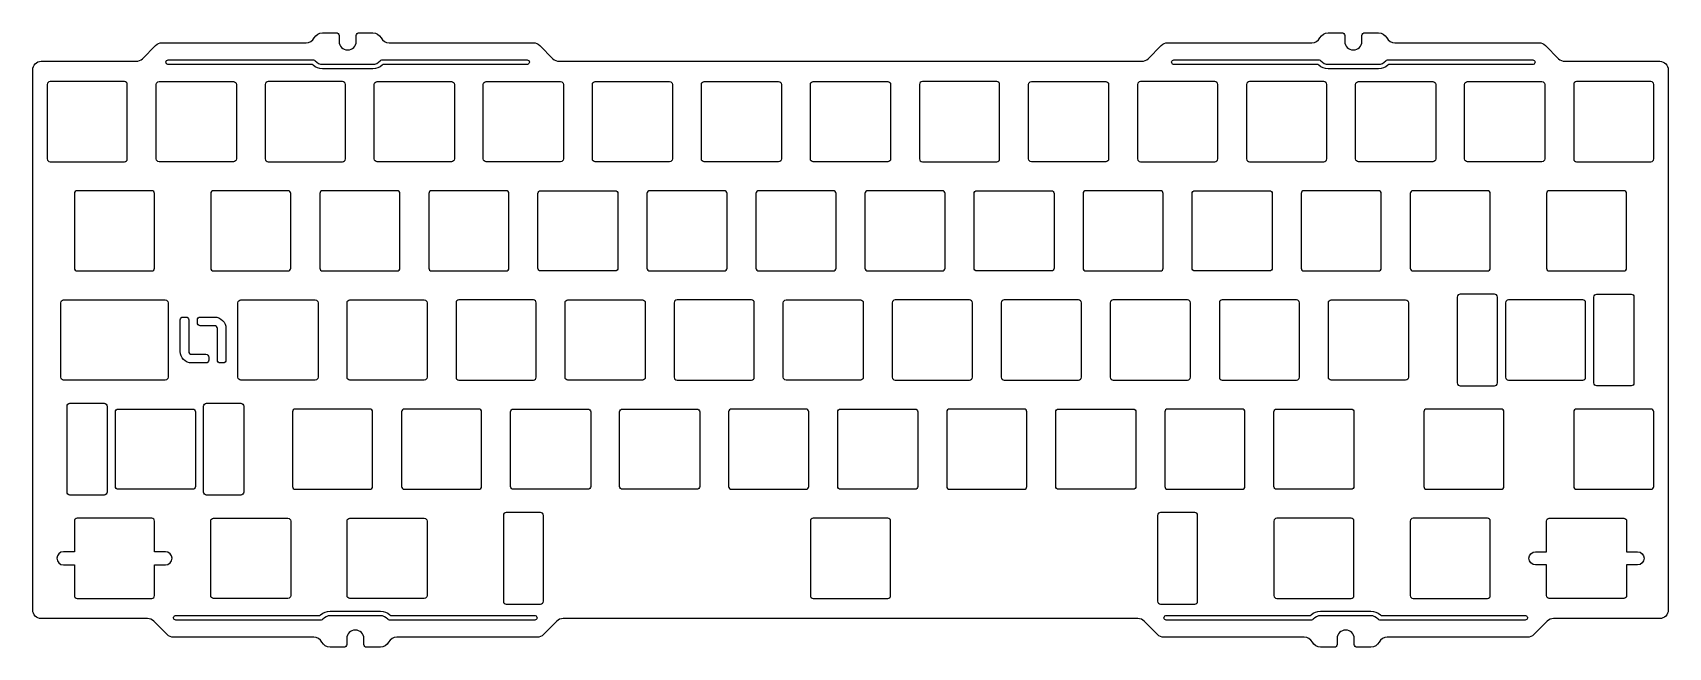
# Model space of a CAD drawing. Header units: millimetres. Extents: x -143 to 143, y -54 to 54.
import ezdxf

# ---------------------------------------------------------------- set-up
doc = ezdxf.new("R2010")
doc.units = ezdxf.units.MM
doc.layers.get('0').update_dxf_attribs({"linetype": 'CONTINUOUS'})

msp = doc.modelspace()

# ---------------------------------------------------------------- linework, layer by layer
for points in [[(93.68, 52.74, 0.282291), (95.1, 51.87), (120.27, 51.87, -0.198912), (121.4, 51.4), (123.71, 49.09, 0.198912), (124.84, 48.63), (141.37, 48.63, -0.414213), (142.87, 47.13), (142.87, -47.12, -0.414214), (141.37, -48.62), (122.84, -48.62, 0.198912), (121.7, -49.09), (119.4, -51.4, -0.198912), (118.27, -51.87), (93.77, -51.87, 0.282291), (92.34, -52.74, -0.282291), (90.92, -53.62), (88.52, -53.62, -0.414214), (88.02, -53.12), (88.02, -52.12, 1), (85.02, -52.12), (85.02, -53.12, -0.414214), (84.52, -53.62), (82.12, -53.62, -0.282291), (80.69, -52.74, 0.282291), (79.27, -51.87), (54.77, -51.87, -0.198912), (53.64, -51.4), (51.33, -49.09, 0.198912), (50.2, -48.62), (-50.2, -48.62, 0.198912), (-51.33, -49.09), (-53.64, -51.4, -0.198912), (-54.77, -51.87), (-79.27, -51.87, 0.282291), (-80.69, -52.74, -0.282291), (-82.12, -53.62), (-84.52, -53.62, -0.414214), (-85.02, -53.12), (-85.02, -52.12, 1), (-88.02, -52.12), (-88.02, -53.12, -0.414214), (-88.52, -53.62), (-90.92, -53.62, -0.282291), (-92.34, -52.74, 0.282291), (-93.77, -51.87), (-118.27, -51.87, -0.198912), (-119.4, -51.4), (-121.7, -49.09, 0.198912), (-122.84, -48.62), (-141.38, -48.62, -0.414214), (-142.87, -47.12), (-142.87, 47.13, -0.414214), (-141.38, 48.63), (-124.84, 48.63, 0.198912), (-123.71, 49.09), (-121.4, 51.4, -0.198912), (-120.27, 51.87), (-95.1, 51.87, 0.282291), (-93.68, 52.74, -0.282291), (-92.25, 53.62), (-89.85, 53.62, -0.414214), (-89.35, 53.12), (-89.35, 52.12, 1), (-86.35, 52.12), (-86.35, 53.12, -0.414214), (-85.85, 53.62), (-83.45, 53.62, -0.282291), (-82.02, 52.74, 0.282291), (-80.6, 51.87), (-55.43, 51.87, -0.198912), (-54.3, 51.4), (-51.99, 49.09, 0.198912), (-50.86, 48.63), (50.86, 48.63, 0.198912), (51.99, 49.09), (54.3, 51.4, -0.198912), (55.43, 51.87), (80.6, 51.87, 0.282291), (82.02, 52.74, -0.282291), (83.45, 53.62), (85.85, 53.62, -0.414214), (86.35, 53.12), (86.35, 52.12, 1), (89.35, 52.12), (89.35, 53.12, -0.414214), (89.85, 53.62), (92.25, 53.62, -0.282291)], [(-93.9, 47.98, 0.233705), (-94.24, 48.08, -0.039549), (-94.3, 48.08), (-119.2, 48.08), (-119.25, 48.08, -0.939608), (-119.2, 48.88), (-93.82, 48.88, -0.229569), (-93.51, 48.73, 0.229569), (-92.25, 48.12), (-83.45, 48.12, 0.229569), (-82.19, 48.73, -0.229569), (-81.88, 48.88), (-56.5, 48.88, -0.926168), (-56.44, 48.08), (-56.5, 48.08), (-81.39, 48.08, -0.039549), (-81.46, 48.08, 0.233705), (-81.8, 47.98, -0.192378), (-83.45, 47.32), (-92.25, 47.32, -0.192378)], [(92.25, 47.32), (83.45, 47.32, -0.192378), (81.8, 47.98, 0.233705), (81.46, 48.08, -0.039549), (81.39, 48.08), (56.5, 48.08), (56.42, 48.09, -0.907761), (56.5, 48.88), (81.88, 48.88, -0.229569), (82.19, 48.73, 0.229569), (83.45, 48.12), (92.25, 48.12, 0.229569), (93.51, 48.73, -0.229569), (93.82, 48.88), (119.2, 48.88, -0.907761), (119.28, 48.09), (119.2, 48.08), (94.3, 48.08, -0.039549), (94.24, 48.08, 0.233705), (93.9, 47.98, -0.192378)], [(-126.35, 44.6, 0.414214), (-126.85, 45.1), (-139.85, 45.1, 0.414214), (-140.35, 44.6), (-140.35, 31.6, 0.414214), (-139.85, 31.1), (-126.85, 31.1, 0.414214), (-126.35, 31.6)], [(-121.3, 31.6), (-121.3, 44.6, -0.414214), (-120.8, 45.1), (-107.8, 45.1, -0.414214), (-107.3, 44.6), (-107.3, 31.6, -0.414214), (-107.8, 31.1), (-120.8, 31.1, -0.414214)], [(-102.25, 31.6, 0.414214), (-101.75, 31.1), (-88.75, 31.1, 0.414214), (-88.25, 31.6), (-88.25, 44.6, 0.414214), (-88.75, 45.1), (-101.75, 45.1, 0.414214), (-102.25, 44.6)], [(-83.2, 31.6), (-83.2, 44.6, -0.414214), (-82.7, 45.1), (-69.7, 45.1, -0.414214), (-69.2, 44.6), (-69.2, 31.6, -0.414214), (-69.7, 31.1), (-82.7, 31.1, -0.414214)], [(-64.15, 31.6), (-64.15, 44.6, -0.414214), (-63.65, 45.1), (-50.65, 45.1, -0.414214), (-50.15, 44.6), (-50.15, 31.6, -0.414214), (-50.65, 31.1), (-63.65, 31.1, -0.414214)], [(-31.6, 31.1), (-44.6, 31.1, -0.414214), (-45.1, 31.6), (-45.1, 44.6, -0.414214), (-44.6, 45.1), (-31.6, 45.1, -0.414214), (-31.1, 44.6), (-31.1, 31.6, -0.414214)], [(-12.05, 44.6), (-12.05, 31.6, -0.414214), (-12.55, 31.1), (-25.55, 31.1, -0.414214), (-26.05, 31.6), (-26.05, 44.6, -0.414214), (-25.55, 45.1), (-12.55, 45.1, -0.414214)], [(-7, 31.6), (-7, 44.6, -0.414214), (-6.5, 45.1), (6.5, 45.1, -0.414214), (7, 44.6), (7, 31.6, -0.414214), (6.5, 31.1), (-6.5, 31.1, -0.414214)], [(12.55, 45.1, 0.414214), (12.05, 44.6), (12.05, 31.6, 0.414214), (12.55, 31.1), (25.55, 31.1, 0.414214), (26.05, 31.6), (26.05, 44.6, 0.414214), (25.55, 45.1)], [(31.6, 45.1), (44.6, 45.1, -0.414214), (45.1, 44.6), (45.1, 31.6, -0.414214), (44.6, 31.1), (31.6, 31.1, -0.414214), (31.1, 31.6), (31.1, 44.6, -0.414214)], [(50.15, 31.6, 0.414214), (50.65, 31.1), (63.65, 31.1, 0.414214), (64.15, 31.6), (64.15, 44.6, 0.414214), (63.65, 45.1), (50.65, 45.1, 0.414214), (50.15, 44.6)], [(83.2, 44.6, 0.414214), (82.7, 45.1), (69.7, 45.1, 0.414214), (69.2, 44.6), (69.2, 31.6, 0.414214), (69.7, 31.1), (82.7, 31.1, 0.414214), (83.2, 31.6)], [(88.75, 45.1), (101.75, 45.1, -0.414214), (102.25, 44.6), (102.25, 31.6, -0.414214), (101.75, 31.1), (88.75, 31.1, -0.414214), (88.25, 31.6), (88.25, 44.6, -0.414214)], [(107.8, 45.1), (120.8, 45.1, -0.414214), (121.3, 44.6), (121.3, 31.6, -0.414214), (120.8, 31.1), (107.8, 31.1, -0.414214), (107.3, 31.6), (107.3, 44.6, -0.414214)], [(139.85, 31.1, 0.414214), (140.35, 31.6), (140.35, 44.6, 0.414214), (139.85, 45.1), (126.85, 45.1, 0.414214), (126.35, 44.6), (126.35, 31.6, 0.414214), (126.85, 31.1)], [(-122.09, 12.05, 0.414214), (-121.59, 12.55), (-121.59, 25.55, 0.414214), (-122.09, 26.05), (-135.09, 26.05, 0.414214), (-135.59, 25.55), (-135.59, 12.55, 0.414214), (-135.09, 12.05)], [(-111.78, 12.55, 0.414214), (-111.28, 12.05), (-98.28, 12.05, 0.414214), (-97.78, 12.55), (-97.78, 25.55, 0.414214), (-98.28, 26.05), (-111.28, 26.05, 0.414214), (-111.78, 25.55)], [(-79.22, 12.05, 0.414214), (-78.72, 12.55), (-78.72, 25.55, 0.414214), (-79.22, 26.05), (-92.22, 26.05, 0.414214), (-92.72, 25.55), (-92.72, 12.55, 0.414214), (-92.22, 12.05)], [(-73.17, 26.05, 0.414214), (-73.67, 25.55), (-73.67, 12.55, 0.414214), (-73.17, 12.05), (-60.17, 12.05, 0.414214), (-59.67, 12.55), (-59.67, 25.55, 0.414214), (-60.17, 26.05)], [(-40.62, 25.55), (-40.62, 12.55, -0.414214), (-41.12, 12.05), (-54.12, 12.05, -0.414214), (-54.62, 12.55), (-54.62, 25.55, -0.414214), (-54.12, 26.05), (-41.12, 26.05, -0.414214)], [(-22.07, 12.05, 0.414214), (-21.57, 12.55), (-21.57, 25.55, 0.414214), (-22.07, 26.05), (-35.07, 26.05, 0.414214), (-35.57, 25.55), (-35.57, 12.55, 0.414214), (-35.07, 12.05)], [(-2.52, 25.55, 0.414214), (-3.02, 26.05), (-16.02, 26.05, 0.414214), (-16.52, 25.55), (-16.52, 12.55, 0.414214), (-16.02, 12.05), (-3.02, 12.05, 0.414214), (-2.52, 12.55)], [(2.53, 12.55, 0.414214), (3.03, 12.05), (16.03, 12.05, 0.414214), (16.53, 12.55), (16.53, 25.55, 0.414214), (16.03, 26.05), (3.03, 26.05, 0.414214), (2.53, 25.55)], [(35.08, 12.05), (22.08, 12.05, -0.414214), (21.58, 12.55), (21.58, 25.55, -0.414214), (22.08, 26.05), (35.08, 26.05, -0.414214), (35.58, 25.55), (35.58, 12.55, -0.414214)], [(54.63, 25.55, 0.414214), (54.13, 26.05), (41.13, 26.05, 0.414214), (40.63, 25.55), (40.63, 12.55, 0.414214), (41.13, 12.05), (54.13, 12.05, 0.414214), (54.63, 12.55)], [(60.18, 26.05), (73.18, 26.05, -0.414214), (73.68, 25.55), (73.68, 12.55, -0.414214), (73.18, 12.05), (60.18, 12.05, -0.414214), (59.68, 12.55), (59.68, 25.55, -0.414214)], [(92.73, 25.55, 0.414214), (92.23, 26.05), (79.23, 26.05, 0.414214), (78.73, 25.55), (78.73, 12.55, 0.414214), (79.23, 12.05), (92.23, 12.05, 0.414214), (92.73, 12.55)], [(97.78, 12.55, 0.414214), (98.28, 12.05), (111.28, 12.05, 0.414214), (111.78, 12.55), (111.78, 25.55, 0.414214), (111.28, 26.05), (98.28, 26.05, 0.414214), (97.78, 25.55)], [(122.09, 26.05, 0.414214), (121.59, 25.55), (121.59, 12.55, 0.414214), (122.09, 12.05), (135.09, 12.05, 0.414214), (135.59, 12.55), (135.59, 25.55, 0.414214), (135.09, 26.05)], [(-119.71, -7), (-137.47, -7, -0.414214), (-137.97, -6.5), (-137.97, 6.5, -0.414214), (-137.47, 7), (-119.71, 7, -0.414214), (-119.21, 6.5), (-119.21, -6.5, -0.414214)], [(-107.01, -6.5), (-107.01, 6.5, -0.414214), (-106.51, 7), (-93.51, 7, -0.414214), (-93.01, 6.5), (-93.01, -6.5, -0.414214), (-93.51, -7), (-106.51, -7, -0.414214)], [(-87.46, 7), (-74.46, 7, -0.414214), (-73.96, 6.5), (-73.96, -6.5, -0.414214), (-74.46, -7), (-87.46, -7, -0.414214), (-87.96, -6.5), (-87.96, 6.5, -0.414214)], [(-68.41, 7, 0.414214), (-68.91, 6.5), (-68.91, -6.5, 0.414214), (-68.41, -7), (-55.41, -7, 0.414214), (-54.91, -6.5), (-54.91, 6.5, 0.414214), (-55.41, 7)], [(-49.36, 7), (-36.36, 7, -0.414214), (-35.86, 6.5), (-35.86, -6.5, -0.414214), (-36.36, -7), (-49.36, -7, -0.414214), (-49.86, -6.5), (-49.86, 6.5, -0.414214)], [(-17.31, -7, 0.414214), (-16.81, -6.5), (-16.81, 6.5, 0.414214), (-17.31, 7), (-30.31, 7, 0.414214), (-30.81, 6.5), (-30.81, -6.5, 0.414214), (-30.31, -7)], [(-11.26, 7), (1.74, 7, -0.414214), (2.24, 6.5), (2.24, -6.5, -0.414214), (1.74, -7), (-11.26, -7, -0.414214), (-11.76, -6.5), (-11.76, 6.5, -0.414214)], [(21.29, 6.5, 0.414214), (20.79, 7), (7.79, 7, 0.414214), (7.29, 6.5), (7.29, -6.5, 0.414214), (7.79, -7), (20.79, -7, 0.414214), (21.29, -6.5)], [(39.84, -7, 0.414214), (40.34, -6.5), (40.34, 6.5, 0.414214), (39.84, 7), (26.84, 7, 0.414214), (26.34, 6.5), (26.34, -6.5, 0.414214), (26.84, -7)], [(58.89, -7, 0.414214), (59.39, -6.5), (59.39, 6.5, 0.414214), (58.89, 7), (45.89, 7, 0.414214), (45.39, 6.5), (45.39, -6.5, 0.414214), (45.89, -7)], [(78.44, 6.5, 0.414214), (77.94, 7), (64.94, 7, 0.414214), (64.44, 6.5), (64.44, -6.5, 0.414214), (64.94, -7), (77.94, -7, 0.414214), (78.44, -6.5)], [(83.49, -6.5), (83.49, 6.5, -0.414214), (83.99, 7), (96.99, 7, -0.414214), (97.49, 6.5), (97.49, -6.5, -0.414214), (96.99, -7), (83.99, -7, -0.414214)], [(106.51, 8, 0.414214), (106.01, 7.5), (106.01, -7.5, 0.414214), (106.51, -8), (112.51, -8, 0.414214), (113.01, -7.5), (113.01, 7.5, 0.414214), (112.51, 8)], [(114.44, -6.5, 0.414214), (114.94, -7), (127.94, -7, 0.414214), (128.44, -6.5), (128.44, 6.5, 0.414214), (127.94, 7), (114.94, 7, 0.414214), (114.44, 6.5)], [(136.88, 7.5), (136.88, -7.5, -0.414214), (136.38, -8), (130.38, -8, -0.414214), (129.88, -7.5), (129.88, 7.5, -0.414214), (130.38, 8), (136.38, 8, -0.414214)], [(-112.11, -3), (-112.11, -3.5, -0.414214), (-112.61, -4), (-115.11, -4, -0.414214), (-117.11, -2), (-117.11, 3.5, -0.414214), (-116.61, 4), (-116.11, 4, -0.414214), (-115.61, 3.5), (-115.61, -2, 0.414214), (-115.11, -2.5), (-112.61, -2.5, -0.414214)], [(-114.11, 3), (-114.11, 3.5, -0.414214), (-113.61, 4), (-111.11, 4, -0.414214), (-109.11, 2), (-109.11, -3.5, -0.414214), (-109.61, -4), (-110.11, -4, -0.414214), (-110.61, -3.5), (-110.61, 2, 0.414214), (-111.11, 2.5), (-113.61, 2.5, -0.414214)], [(-136.88, -26.55), (-136.88, -11.55, -0.414214), (-136.38, -11.05), (-130.38, -11.05, -0.414214), (-129.88, -11.55), (-129.88, -26.55, -0.414214), (-130.38, -27.05), (-136.38, -27.05, -0.414214)], [(-112.51, -11.05), (-106.51, -11.05, -0.414214), (-106.01, -11.55), (-106.01, -26.55, -0.414214), (-106.51, -27.05), (-112.51, -27.05, -0.414214), (-113.01, -26.55), (-113.01, -11.55, -0.414214)], [(-128.44, -25.55), (-128.44, -12.55, -0.414214), (-127.94, -12.05), (-114.94, -12.05, -0.414214), (-114.44, -12.55), (-114.44, -25.55, -0.414214), (-114.94, -26.05), (-127.94, -26.05, -0.414214)], [(-83.49, -12.55, 0.414214), (-83.99, -12.05), (-96.99, -12.05, 0.414214), (-97.49, -12.55), (-97.49, -25.55, 0.414214), (-96.99, -26.05), (-83.99, -26.05, 0.414214), (-83.49, -25.55)], [(-64.44, -12.55, 0.414214), (-64.94, -12.05), (-77.94, -12.05, 0.414214), (-78.44, -12.55), (-78.44, -25.55, 0.414214), (-77.94, -26.05), (-64.94, -26.05, 0.414214), (-64.44, -25.55)], [(-58.89, -12.05), (-45.89, -12.05, -0.414214), (-45.39, -12.55), (-45.39, -25.55, -0.414214), (-45.89, -26.05), (-58.89, -26.05, -0.414214), (-59.39, -25.55), (-59.39, -12.55, -0.414214)], [(-26.34, -12.55), (-26.34, -25.55, -0.414214), (-26.84, -26.05), (-39.84, -26.05, -0.414214), (-40.34, -25.55), (-40.34, -12.55, -0.414214), (-39.84, -12.05), (-26.84, -12.05, -0.414214)], [(-20.79, -12.05, 0.414214), (-21.29, -12.55), (-21.29, -25.55, 0.414214), (-20.79, -26.05), (-7.79, -26.05, 0.414214), (-7.29, -25.55), (-7.29, -12.55, 0.414214), (-7.79, -12.05)], [(-1.74, -12.05), (11.26, -12.05, -0.414214), (11.76, -12.55), (11.76, -25.55, -0.414214), (11.26, -26.05), (-1.74, -26.05, -0.414214), (-2.24, -25.55), (-2.24, -12.55, -0.414214)], [(16.81, -25.55, 0.414214), (17.31, -26.05), (30.31, -26.05, 0.414214), (30.81, -25.55), (30.81, -12.55, 0.414214), (30.31, -12.05), (17.31, -12.05, 0.414214), (16.81, -12.55)], [(49.86, -12.55), (49.86, -25.55, -0.414214), (49.36, -26.05), (36.36, -26.05, -0.414214), (35.86, -25.55), (35.86, -12.55, -0.414214), (36.36, -12.05), (49.36, -12.05, -0.414214)], [(68.91, -12.55, 0.414214), (68.41, -12.05), (55.41, -12.05, 0.414214), (54.91, -12.55), (54.91, -25.55, 0.414214), (55.41, -26.05), (68.41, -26.05, 0.414214), (68.91, -25.55)], [(87.96, -12.55), (87.96, -25.55, -0.414214), (87.46, -26.05), (74.46, -26.05, -0.414214), (73.96, -25.55), (73.96, -12.55, -0.414214), (74.46, -12.05), (87.46, -12.05, -0.414214)], [(114.16, -12.55, 0.414214), (113.66, -12.05), (100.66, -12.05, 0.414214), (100.16, -12.55), (100.16, -25.55, 0.414214), (100.66, -26.05), (113.66, -26.05, 0.414214), (114.16, -25.55)], [(140.35, -12.55, 0.414214), (139.85, -12.05), (126.85, -12.05, 0.414214), (126.35, -12.55), (126.35, -25.55, 0.414214), (126.85, -26.05), (139.85, -26.05, 0.414214), (140.35, -25.55)], [(-135.09, -31.1, 0.414214), (-135.59, -31.6), (-135.59, -36.95), (-137.49, -36.95, 1), (-137.49, -39.25), (-135.59, -39.25), (-135.59, -44.6, 0.414214), (-135.09, -45.1), (-122.09, -45.1, 0.414214), (-121.59, -44.6), (-121.59, -39.25), (-119.69, -39.25, 1), (-119.69, -36.95), (-121.59, -36.95), (-121.59, -31.6, 0.414214), (-122.09, -31.1)], [(-98.28, -45.1), (-111.28, -45.1, -0.414214), (-111.78, -44.6), (-111.78, -31.6, -0.414214), (-111.28, -31.1), (-98.28, -31.1, -0.414214), (-97.78, -31.6), (-97.78, -44.6, -0.414214)], [(-73.96, -31.6), (-73.96, -44.6, -0.414214), (-74.46, -45.1), (-87.46, -45.1, -0.414214), (-87.96, -44.6), (-87.96, -31.6, -0.414214), (-87.46, -31.1), (-74.46, -31.1, -0.414214)], [(-60.65, -45.6, 0.414214), (-60.15, -46.1), (-54.15, -46.1, 0.414214), (-53.65, -45.6), (-53.65, -30.6, 0.414214), (-54.15, -30.1), (-60.15, -30.1, 0.414214), (-60.65, -30.6)], [(-6.5, -31.1, 0.414214), (-7, -31.6), (-7, -44.6, 0.414214), (-6.5, -45.1), (6.5, -45.1, 0.414214), (7, -44.6), (7, -31.6, 0.414214), (6.5, -31.1)], [(60.65, -30.6, 0.414214), (60.15, -30.1), (54.15, -30.1, 0.414214), (53.65, -30.6), (53.65, -45.6, 0.414214), (54.15, -46.1), (60.15, -46.1, 0.414214), (60.65, -45.6)], [(74.46, -31.1, 0.414214), (73.96, -31.6), (73.96, -44.6, 0.414214), (74.46, -45.1), (87.46, -45.1, 0.414214), (87.96, -44.6), (87.96, -31.6, 0.414214), (87.46, -31.1)], [(111.78, -31.6, 0.414214), (111.28, -31.1), (98.28, -31.1, 0.414214), (97.78, -31.6), (97.78, -44.6, 0.414214), (98.28, -45.1), (111.28, -45.1, 0.414214), (111.78, -44.6)], [(135.09, -45.1), (122.09, -45.1, -0.414214), (121.59, -44.6), (121.59, -39.25), (119.69, -39.25, -1), (119.69, -36.95), (121.59, -36.95), (121.59, -31.6, -0.414214), (122.09, -31.1), (135.09, -31.1, -0.414214), (135.59, -31.6), (135.59, -36.95), (137.49, -36.95, -1), (137.49, -39.25), (135.59, -39.25), (135.59, -44.6, -0.414214)], [(-117.87, -48.08), (-92.97, -48.08, -0.039549), (-92.91, -48.08, 0.233705), (-92.57, -47.98, -0.192378), (-90.92, -47.32), (-82.12, -47.32, -0.192378), (-80.46, -47.98, 0.233705), (-80.13, -48.08, -0.039549), (-80.06, -48.08), (-55.17, -48.08), (-55.08, -48.09, -0.89604), (-55.17, -48.88), (-80.55, -48.88, -0.229569), (-80.86, -48.73, 0.229569), (-82.12, -48.12), (-90.92, -48.12, 0.229569), (-92.17, -48.73, -0.229569), (-92.49, -48.88), (-117.87, -48.88, -0.89604), (-117.95, -48.09)], [(82.12, -48.12, 0.229569), (80.86, -48.73, -0.229569), (80.55, -48.88), (55.17, -48.88, -0.89604), (55.08, -48.09), (55.17, -48.08), (80.06, -48.08, -0.039549), (80.13, -48.08, 0.233705), (80.46, -47.98, -0.192378), (82.12, -47.32), (90.92, -47.32, -0.192378), (92.57, -47.98, 0.233705), (92.91, -48.08, -0.039549), (92.97, -48.08), (117.87, -48.08), (117.95, -48.09, -0.89604), (117.87, -48.88), (92.49, -48.88, -0.229569), (92.17, -48.73, 0.229569), (90.92, -48.12)]]:
    msp.add_lwpolyline(points, format="xyb", close=True)

doc.saveas('drawing.dxf')
